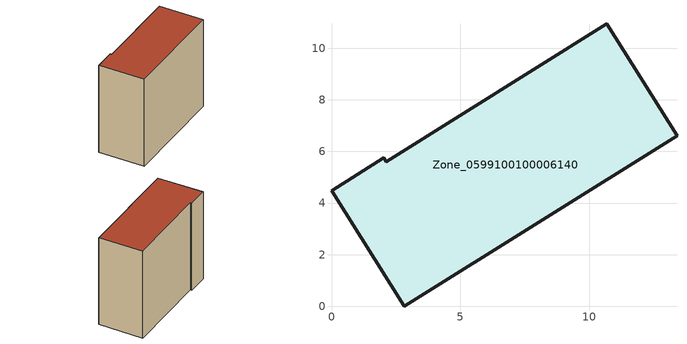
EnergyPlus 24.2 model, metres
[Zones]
Zone_0599100100006140
 floor ground (C_G): 2.83,0 0,4.48 2.02,5.76 2.12,5.6 10.67,10.95 13.39,6.61 z0
 wall outside (C_F): 2.83,0 13.39,6.61 10.67,10.95 2.12,5.6 2.02,5.76 0,4.48 2.83,0 z0:10.71
 roof outside (C_R): 0,4.48 2.83,0 13.39,6.61 10.67,10.95 2.12,5.6 2.02,5.76 z10.71
[BUILDING]
Pand.0599100100006140: North Axis=0; Terrain=City; Loads Convergence Tolerance Value=0.04; Temperature Convergence Tolerance Value=0.4; Solar Distribution=FullExterior; Maximum Number of Warmup Days=25; Minimum Number of Warmup Days=1
[Site:Location]
Rotterdam.The.Hague.AP_ZH_NLD Design_Conditions: Latitude=51.96; Longitude=4.45; Time Zone=1; Elevation=-4.5
[SITE:GROUNDTEMPERATURE:BUILDINGSURFACE]
18, 18, 18, 18, 18, 18, 18, 18, 18, 18, 18, 18
[MATERIAL] Thermal Absorptance=0.9; Solar Absorptance=0.7; Visible Absorptance=0.7
Name | Roughness | Thickness | Conductivity | Density | Specific Heat
G.TI.2006-2014 | MediumSmooth | 0.15 | 0.06 | 540 | 1210
F.TI.2006-2014 | Rough | 0.3 | 0.12 | 1920 | 840
R.TI.2006-2014 | MediumRough | 0.2 | 0.08 | 1500 | 1000
[CONSTRUCTION]
C_G: G.TI.2006-2014
C_F: F.TI.2006-2014
C_R: R.TI.2006-2014
[ZONE]
Zone_0599100100006140: Type=1; Multiplier=1; Ceiling Height=Autocalculate; Volume=Autocalculate; Floor Area=autocalculate; Part of Total Floor Area=Yes
[ZONEINFILTRATION:DESIGNFLOWRATE]
Infil_Zone_0599100100006140: Zone or ZoneList or Space or SpaceList=Zone_0599100100006140; Schedule=AlwaysOn; Design Flow Rate Calculation Method=Flow/Area; Flow Rate per Floor Area=0.0015; Constant Term Coefficient=1; Temperature Term Coefficient=0; Velocity Term Coefficient=0; Velocity Squared Term Coefficient=0
[HVACTEMPLATE:ZONE:IDEALLOADSAIRSYSTEM]
Zone_0599100100006140: Maximum Heating Supply Air Temperature=50; Minimum Cooling Supply Air Temperature=13; Maximum Heating Supply Air Humidity Ratio=0.0156; Minimum Cooling Supply Air Humidity Ratio=0.0077; Heating Limit=NoLimit; Cooling Limit=NoLimit; Dehumidification Control Type=ConstantSensibleHeatRatio; Cooling Sensible Heat Ratio=0.7; Dehumidification Setpoint=60; Humidification Control Type=None; Humidification Setpoint=30; Outdoor Air Method=None; Outdoor Air Flow Rate per Person=0.00944; Outdoor Air Flow Rate per Zone Floor Area=0; Outdoor Air Flow Rate per Zone=0; Demand Controlled Ventilation Type=None; Outdoor Air Economizer Type=NoEconomizer; Heat Recovery Type=None; Sensible Heat Recovery Effectiveness=0.7; Latent Heat Recovery Effectiveness=0.65
[ZONECONTROL:THERMOSTAT]
ThermostatControl_Zone_0599100100006140: Zone or ZoneList=Zone_0599100100006140; Control Type Schedule=DualSetpointControlType; Control 1=Thermostat_Zone_0599100100006140; Temperature Difference Between Cutout And Setpoint=0
[THERMOSTATSETPOINT:DUALSETPOINT]
Thermostat_Zone_0599100100006140: Heating Setpoint Temperature Schedule=HeatingSetpoint_Zone_0599100100006140; Cooling Setpoint Temperature Schedule=CoolingSetpoint_Zone_0599100100006140
[SCHEDULE:COMPACT]
HeatingSetpoint_Zone_0599100100006140: Through: 12/31, For: AllDays, Until: 24:00, 21
CoolingSetpoint_Zone_0599100100006140: Through: 12/31, For: AllDays, Until: 24:00, 24
DualSetpointControlType: Through: 12/31, For: AllDays, Until: 24:00, 4
AlwaysOn: Through: 12/31, For: AllDays, Until: 24:00, 1
